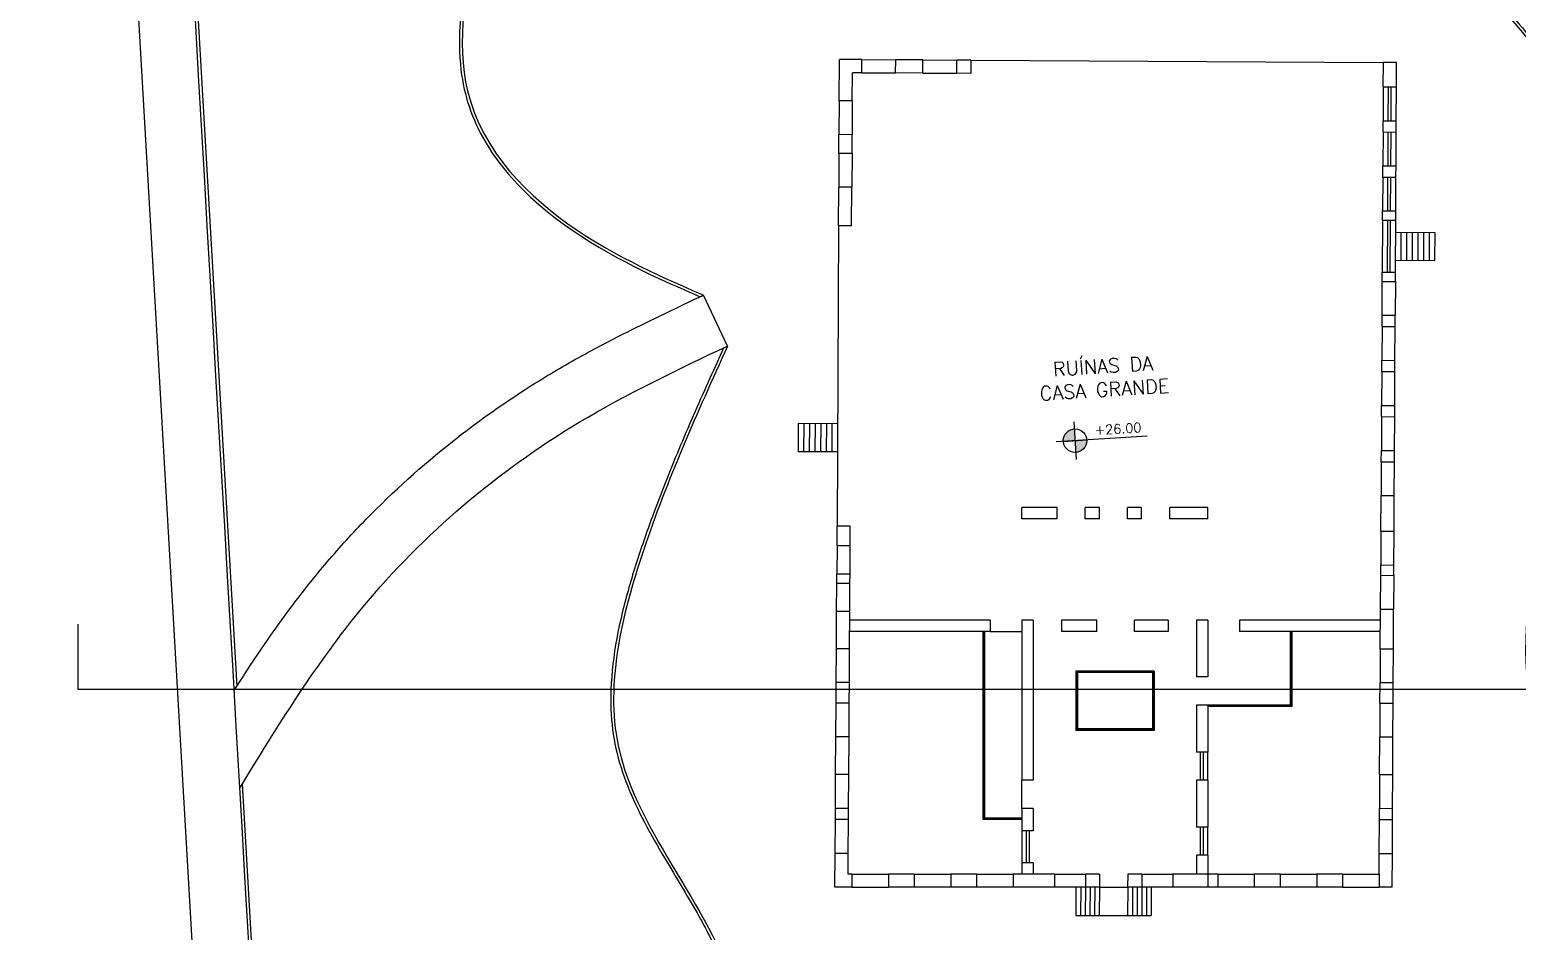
# Model space of a CAD drawing. Header units: millimetres. Extents: x 55520 to 96084, y -58491 to -49645.
# Drawn here: x 61688.3 to 61767.4, y -57649.1 to -57601.1 of the extents above; entities that cross this region are included whole.
import ezdxf
from ezdxf.enums import TextEntityAlignment as Align

# ---------------------------------------------------------------- set-up
doc = ezdxf.new("R2010")
doc.units = ezdxf.units.MM
for name, color, linetype in [('Alvenaria Corte', 30, 'Continuous'), ('Alvenaria Vista', 40, 'Continuous'), ('ARQ-COTAS', 1, 'Continuous'), ('ARQ-SÍMBOLOS', 2, 'Continuous'), ('ARQ-TEXTO2', 2, 'Continuous'), ('ARQ-TEXTO3', 3, 'Continuous'), ('Cinza', 9, 'Continuous'), ('Edificações', 6, 'Continuous'), ('Limite Terreno', 20, 'Continuous')]:
    doc.layers.add(name, color=color, linetype=linetype)
doc.layers.add('Intervenções', color=1, linetype='Continuous', true_color=0xff0000)
doc.styles.add('ROMANS', font='romans.shx')

# ---------------------------------------------------------------- blocks, each defined once
blk = doc.blocks.new('Nível_Planta')
at = {"layer": 'ARQ-SÍMBOLOS', "ltscale": 0.1}
h = blk.add_hatch(color=1, dxfattribs=at)
h.dxf.hatch_style = 1
h.paths.add_polyline_path([(-0.25, 0), (0, 0), (0, 0.25, 0.414214)])
h.paths.add_polyline_path([(0.25, 0), (0, 0), (0, -0.25, 0.414214)])
at = {"layer": 'ARQ-SÍMBOLOS', "color": 1}
for p, q in [((0, 0.4), (0, -0.4)), ((1.535, 0), (-0.4, 0))]:
    blk.add_line(p, q, dxfattribs=at)
at = {"layer": 'ARQ-SÍMBOLOS', "color": 1, "ltscale": 0.1}
blk.add_line((-0.25, 0), (0.25, 0), dxfattribs=at)
at = {"layer": 'ARQ-SÍMBOLOS', "color": 1}
blk.add_circle((0, 0), 0.25, dxfattribs=at)
at = {"layer": 'ARQ-TEXTO2', "style": 'ROMANS'}
blk.add_attdef('NIVEL-ACABADO', text='', height=0.2, dxfattribs=at).set_placement((0.432, 0.034), align=Align.BOTTOM_LEFT)

msp = doc.modelspace()

# ---------------------------------------------------------------- linework, layer by layer
at = {"layer": 'Alvenaria Corte'}
for p, q in [((61731.327, -57604.89), (61731.339, -57602.69)), ((61732.539, -57602.697), (61731.339, -57602.69)), ((61732.535, -57603.397), (61732.539, -57602.697)), ((61734.335, -57603.406), (61734.339, -57602.706)), ((61735.789, -57602.714), (61734.339, -57602.706)), ((61735.785, -57603.414), (61735.789, -57602.714)), ((61737.585, -57603.424), (61737.589, -57602.724)), ((61738.339, -57602.728), (61737.589, -57602.724)), ((61738.339, -57602.728), (61738.335, -57603.428)), ((61760.287, -57604.15), (61760.294, -57602.845)), ((61760.994, -57602.849), (61760.294, -57602.845)), ((61760.987, -57604.154), (61760.994, -57602.849)), ((61732.027, -57604.894), (61732.035, -57603.394)), ((61732.535, -57603.397), (61732.035, -57603.394)), ((61735.785, -57603.414), (61734.335, -57603.406)), ((61738.335, -57603.428), (61737.585, -57603.424)), ((61760.287, -57604.15), (61760.987, -57604.154)), ((61760.553, -57605.951), (61760.562, -57604.151)), ((61760.703, -57605.952), (61760.712, -57604.152)), ((61732.027, -57604.894), (61731.327, -57604.89)), ((61760.274, -57606.55), (61760.278, -57605.95)), ((61760.278, -57605.95), (61760.978, -57605.954)), ((61760.974, -57606.554), (61760.978, -57605.954)), ((61731.312, -57607.69), (61731.317, -57606.69)), ((61732.017, -57606.694), (61731.317, -57606.69)), ((61732.012, -57607.694), (61732.017, -57606.694)), ((61760.274, -57606.55), (61760.974, -57606.554)), ((61760.54, -57608.351), (61760.549, -57606.551)), ((61760.69, -57608.352), (61760.699, -57606.552)), ((61732.012, -57607.694), (61731.312, -57607.69)), ((61760.262, -57608.95), (61760.265, -57608.35)), ((61760.265, -57608.35), (61760.965, -57608.354)), ((61760.962, -57608.954), (61760.965, -57608.354)), ((61760.262, -57608.95), (61760.962, -57608.954)), ((61760.527, -57610.751), (61760.537, -57608.951)), ((61760.677, -57610.752), (61760.687, -57608.952)), ((61731.291, -57611.551), (61731.302, -57609.49)), ((61732.002, -57609.494), (61731.302, -57609.49)), ((61731.991, -57611.555), (61732.002, -57609.494)), ((61760.249, -57611.25), (61760.252, -57610.75)), ((61760.252, -57610.75), (61760.952, -57610.754)), ((61760.949, -57611.254), (61760.952, -57610.754)), ((61731.991, -57611.555), (61731.291, -57611.551)), ((61760.249, -57611.25), (61760.949, -57611.254)), ((61760.51, -57614.011), (61760.524, -57611.251)), ((61760.66, -57614.012), (61760.674, -57611.252)), ((61760.232, -57614.51), (61760.235, -57614.01)), ((61760.232, -57614.51), (61760.932, -57614.513)), ((61760.235, -57614.01), (61760.935, -57614.013)), ((61760.932, -57614.513), (61760.935, -57614.013)), ((61760.219, -57616.91), (61760.222, -57616.31)), ((61760.222, -57616.31), (61760.922, -57616.313)), ((61760.919, -57616.913), (61760.922, -57616.313)), ((61760.219, -57616.91), (61760.919, -57616.913)), ((61760.206, -57619.31), (61760.21, -57618.71)), ((61760.206, -57619.31), (61760.906, -57619.313)), ((61760.21, -57618.71), (61760.91, -57618.713)), ((61760.906, -57619.313), (61760.91, -57618.713)), ((61760.194, -57621.71), (61760.197, -57621.11)), ((61760.194, -57621.71), (61760.894, -57621.713)), ((61760.197, -57621.11), (61760.897, -57621.113)), ((61760.894, -57621.713), (61760.897, -57621.113)), ((61760.181, -57624.11), (61760.184, -57623.51)), ((61760.181, -57624.11), (61760.881, -57624.113)), ((61760.184, -57623.51), (61760.884, -57623.513)), ((61760.881, -57624.113), (61760.884, -57623.513)), ((61742.927, -57626.554), (61741.057, -57626.554)), ((61741.057, -57627.154), (61741.057, -57626.554)), ((61742.927, -57627.154), (61742.927, -57626.554)), ((61745.177, -57626.554), (61744.427, -57626.554)), ((61744.427, -57627.154), (61744.427, -57626.554)), ((61745.177, -57627.154), (61745.177, -57626.554)), ((61747.427, -57626.554), (61746.677, -57626.554)), ((61746.677, -57627.154), (61746.677, -57626.554)), ((61747.427, -57627.154), (61747.427, -57626.554)), ((61750.942, -57626.554), (61748.927, -57626.554)), ((61748.927, -57627.154), (61748.927, -57626.554)), ((61750.942, -57627.154), (61750.942, -57626.554)), ((61760.161, -57627.81), (61760.171, -57625.91)), ((61760.171, -57625.91), (61760.871, -57625.913)), ((61760.861, -57627.813), (61760.871, -57625.913)), ((61742.927, -57627.154), (61741.057, -57627.154)), ((61745.177, -57627.154), (61744.427, -57627.154)), ((61747.427, -57627.154), (61746.677, -57627.154)), ((61750.942, -57627.154), (61748.927, -57627.154)), ((61731.216, -57628.593), (61731.222, -57627.539)), ((61731.922, -57627.543), (61731.222, -57627.539)), ((61731.916, -57628.593), (61731.922, -57627.543)), ((61760.161, -57627.81), (61760.861, -57627.813)), ((61731.916, -57628.593), (61731.216, -57628.593)), ((61760.149, -57630.16), (61760.151, -57629.61)), ((61760.151, -57629.61), (61760.851, -57629.613)), ((61760.848, -57630.163), (61760.851, -57629.613)), ((61731.203, -57630.593), (61731.206, -57630.093)), ((61731.906, -57630.093), (61731.206, -57630.093)), ((61731.903, -57630.593), (61731.906, -57630.093)), ((61760.149, -57630.16), (61760.848, -57630.163)), ((61731.903, -57630.593), (61731.203, -57630.593)), ((61731.182, -57634.073), (61731.194, -57632.093)), ((61731.894, -57632.093), (61731.194, -57632.093)), ((61731.882, -57634.073), (61731.894, -57632.093)), ((61760.128, -57634.069), (61760.139, -57631.96)), ((61760.139, -57631.96), (61760.839, -57631.963)), ((61760.828, -57634.073), (61760.839, -57631.963)), ((61739.357, -57632.554), (61731.88, -57632.554)), ((61739.357, -57632.554), (61739.357, -57633.154)), ((61741.657, -57632.554), (61741.057, -57632.554)), ((61741.057, -57632.554), (61741.057, -57641.073)), ((61741.657, -57632.554), (61741.657, -57641.073)), ((61745.04, -57632.554), (61743.157, -57632.554)), ((61743.157, -57632.554), (61743.157, -57633.154)), ((61745.04, -57633.154), (61745.04, -57632.554)), ((61747.04, -57633.154), (61747.04, -57632.554)), ((61748.842, -57632.554), (61747.04, -57632.554)), ((61748.842, -57632.554), (61748.842, -57633.154)), ((61750.942, -57632.554), (61750.342, -57632.554)), ((61750.342, -57632.554), (61750.342, -57635.573)), ((61750.942, -57632.554), (61750.942, -57635.573)), ((61760.136, -57632.554), (61752.642, -57632.554)), ((61752.642, -57632.554), (61752.642, -57633.154)), ((61739.357, -57633.154), (61731.876, -57633.154)), ((61745.04, -57633.154), (61743.157, -57633.154)), ((61748.842, -57633.154), (61747.04, -57633.154)), ((61760.133, -57633.154), (61752.642, -57633.154)), ((61731.882, -57634.073), (61731.182, -57634.073)), ((61760.128, -57634.069), (61760.828, -57634.073)), ((61731.164, -57636.973), (61731.171, -57635.873)), ((61731.871, -57635.873), (61731.171, -57635.873)), ((61731.864, -57636.973), (61731.871, -57635.873)), ((61750.942, -57635.573), (61750.342, -57635.573)), ((61760.112, -57636.969), (61760.118, -57635.869)), ((61760.118, -57635.869), (61760.818, -57635.873)), ((61760.812, -57636.973), (61760.818, -57635.873)), ((61731.864, -57636.973), (61731.164, -57636.973)), ((61750.942, -57637.073), (61750.342, -57637.073)), ((61750.342, -57637.073), (61750.342, -57639.573)), ((61750.942, -57637.073), (61750.942, -57639.573)), ((61760.112, -57636.969), (61760.812, -57636.973)), ((61731.141, -57640.773), (61731.153, -57638.773)), ((61731.853, -57638.773), (61731.153, -57638.773)), ((61731.84, -57640.773), (61731.853, -57638.773)), ((61760.092, -57640.769), (61760.103, -57638.769)), ((61760.103, -57638.769), (61760.803, -57638.773)), ((61760.792, -57640.773), (61760.803, -57638.773)), ((61750.942, -57639.573), (61750.342, -57639.573)), ((61750.567, -57641.073), (61750.567, -57639.573)), ((61750.717, -57641.073), (61750.717, -57639.573)), ((61731.84, -57640.773), (61731.141, -57640.773)), ((61760.092, -57640.769), (61760.792, -57640.773)), ((61741.657, -57641.073), (61741.057, -57641.073)), ((61750.942, -57641.073), (61750.342, -57641.073)), ((61750.342, -57641.073), (61750.342, -57643.573)), ((61750.942, -57641.073), (61750.942, -57643.573)), ((61731.126, -57643.173), (61731.13, -57642.573)), ((61731.825, -57643.173), (61731.126, -57643.173)), ((61731.829, -57642.573), (61731.13, -57642.573)), ((61731.825, -57643.173), (61731.829, -57642.573)), ((61741.657, -57642.573), (61741.057, -57642.573)), ((61741.057, -57642.573), (61741.057, -57643.773)), ((61741.657, -57642.573), (61741.657, -57643.773)), ((61760.079, -57643.169), (61760.082, -57642.569)), ((61760.079, -57643.169), (61760.779, -57643.173)), ((61760.082, -57642.569), (61760.782, -57642.573)), ((61760.779, -57643.173), (61760.782, -57642.573)), ((61741.657, -57643.773), (61741.057, -57643.773)), ((61741.282, -57643.773), (61741.282, -57645.473)), ((61741.432, -57643.773), (61741.432, -57645.473)), ((61750.942, -57643.573), (61750.342, -57643.573)), ((61750.567, -57645.073), (61750.567, -57643.573)), ((61750.717, -57645.073), (61750.717, -57643.573)), ((61731.104, -57646.773), (61731.115, -57644.973)), ((61731.814, -57644.973), (61731.115, -57644.973)), ((61731.807, -57646.073), (61731.814, -57644.973)), ((61741.657, -57645.473), (61741.057, -57645.473)), ((61741.057, -57645.473), (61741.057, -57646.073)), ((61741.657, -57645.473), (61741.657, -57646.073)), ((61750.942, -57645.073), (61750.342, -57645.073)), ((61750.342, -57645.073), (61750.342, -57646.073)), ((61750.942, -57645.073), (61750.942, -57646.073)), ((61760.064, -57646.073), (61760.07, -57644.969)), ((61760.07, -57644.969), (61760.77, -57644.973)), ((61760.76, -57646.773), (61760.77, -57644.973)), ((61731.107, -57646.073), (61731.104, -57646.073)), ((61732.004, -57646.073), (61731.807, -57646.073)), ((61732.004, -57646.073), (61732.004, -57646.773)), ((61735.324, -57646.073), (61733.954, -57646.073)), ((61733.954, -57646.073), (61733.954, -57646.773)), ((61735.324, -57646.073), (61735.324, -57646.773)), ((61738.644, -57646.073), (61737.274, -57646.073)), ((61737.274, -57646.073), (61737.274, -57646.773)), ((61738.644, -57646.073), (61738.644, -57646.773)), ((61742.784, -57646.073), (61740.594, -57646.073)), ((61740.594, -57646.073), (61740.594, -57646.773)), ((61742.784, -57646.073), (61742.784, -57646.773)), ((61745.186, -57646.073), (61744.434, -57646.073)), ((61744.434, -57646.073), (61744.434, -57646.773)), ((61745.186, -57646.073), (61745.182, -57646.773)), ((61746.686, -57646.073), (61746.682, -57646.773)), ((61747.436, -57646.073), (61746.686, -57646.073)), ((61747.436, -57646.073), (61747.436, -57646.773)), ((61751.474, -57646.073), (61749.086, -57646.073)), ((61749.086, -57646.073), (61749.086, -57646.773)), ((61751.474, -57646.073), (61751.474, -57646.773)), ((61754.794, -57646.073), (61753.424, -57646.073)), ((61753.424, -57646.073), (61753.424, -57646.773)), ((61754.794, -57646.073), (61754.794, -57646.773)), ((61758.114, -57646.073), (61756.744, -57646.073)), ((61756.744, -57646.073), (61756.744, -57646.773)), ((61758.114, -57646.073), (61758.114, -57646.773)), ((61760.064, -57646.073), (61760.064, -57646.773)), ((61732.004, -57646.773), (61731.104, -57646.773)), ((61735.324, -57646.773), (61733.954, -57646.773)), ((61738.644, -57646.773), (61737.274, -57646.773)), ((61742.784, -57646.773), (61740.594, -57646.773)), ((61745.182, -57646.773), (61744.434, -57646.773)), ((61747.436, -57646.773), (61746.682, -57646.773)), ((61751.474, -57646.773), (61749.086, -57646.773)), ((61754.794, -57646.773), (61753.424, -57646.773)), ((61758.114, -57646.773), (61756.744, -57646.773)), ((61760.76, -57646.773), (61760.064, -57646.773))]:
    msp.add_line(p, q, dxfattribs=at)
at = {"layer": 'Alvenaria Vista'}
for p, q in [((61732.539, -57602.697), (61734.339, -57602.706)), ((61735.789, -57602.714), (61737.589, -57602.724)), ((61732.535, -57603.397), (61734.335, -57603.406)), ((61735.785, -57603.414), (61737.585, -57603.424)), ((61760.287, -57604.15), (61760.278, -57605.95)), ((61760.978, -57605.954), (61760.987, -57604.154)), ((61731.327, -57604.89), (61731.317, -57606.69)), ((61732.027, -57604.894), (61732.017, -57606.694)), ((61760.274, -57606.55), (61760.265, -57608.35)), ((61760.965, -57608.354), (61760.974, -57606.554)), ((61731.312, -57607.69), (61731.302, -57609.49)), ((61732.012, -57607.694), (61732.002, -57609.494)), ((61760.262, -57608.95), (61760.252, -57610.75)), ((61760.952, -57610.754), (61760.962, -57608.954)), ((61760.249, -57611.25), (61760.235, -57614.01)), ((61760.935, -57614.013), (61760.949, -57611.254)), ((61760.946, -57611.884), (61763.046, -57611.895)), ((61761.238, -57613.385), (61761.246, -57611.885)), ((61761.538, -57613.387), (61761.546, -57611.887)), ((61761.838, -57613.388), (61761.846, -57611.888)), ((61762.138, -57613.39), (61762.146, -57611.89)), ((61762.438, -57613.392), (61762.446, -57611.892)), ((61762.738, -57613.393), (61762.746, -57611.893)), ((61763.038, -57613.395), (61763.046, -57611.895)), ((61760.938, -57613.384), (61763.038, -57613.395)), ((61760.222, -57616.31), (61760.232, -57614.51)), ((61760.932, -57614.513), (61760.922, -57616.313)), ((61760.219, -57616.91), (61760.21, -57618.71)), ((61760.91, -57618.713), (61760.919, -57616.913)), ((61760.206, -57619.31), (61760.197, -57621.11)), ((61760.897, -57621.113), (61760.906, -57619.313)), ((61760.194, -57621.71), (61760.184, -57623.51)), ((61760.884, -57623.513), (61760.894, -57621.713)), ((61729.146, -57622.079), (61729.138, -57623.579)), ((61731.246, -57622.09), (61729.146, -57622.079)), ((61729.446, -57622.081), (61729.438, -57623.581)), ((61729.746, -57622.082), (61729.738, -57623.582)), ((61730.046, -57622.084), (61730.038, -57623.584)), ((61730.346, -57622.085), (61730.338, -57623.585)), ((61730.646, -57622.087), (61730.638, -57623.587)), ((61730.946, -57622.089), (61730.938, -57623.589)), ((61731.238, -57623.59), (61729.138, -57623.579)), ((61760.181, -57624.11), (61760.171, -57625.91)), ((61760.871, -57625.913), (61760.881, -57624.113)), ((61760.161, -57627.81), (61760.151, -57629.61)), ((61760.851, -57629.613), (61760.861, -57627.813)), ((61731.216, -57628.593), (61731.206, -57630.093)), ((61731.906, -57630.093), (61731.916, -57628.593)), ((61760.139, -57631.96), (61760.149, -57630.16)), ((61760.848, -57630.163), (61760.839, -57631.963)), ((61731.194, -57632.093), (61731.203, -57630.593)), ((61731.894, -57632.093), (61731.903, -57630.593)), ((61731.171, -57635.873), (61731.182, -57634.073)), ((61731.871, -57635.873), (61731.882, -57634.073)), ((61760.128, -57634.069), (61760.118, -57635.869)), ((61760.818, -57635.873), (61760.828, -57634.073)), ((61731.153, -57638.773), (61731.164, -57636.973)), ((61731.852, -57638.773), (61731.864, -57636.973)), ((61760.112, -57636.969), (61760.103, -57638.769)), ((61760.803, -57638.773), (61760.812, -57636.973)), ((61731.13, -57642.573), (61731.141, -57640.773)), ((61731.829, -57642.573), (61731.84, -57640.773)), ((61760.092, -57640.769), (61760.082, -57642.569)), ((61760.782, -57642.573), (61760.792, -57640.773)), ((61731.115, -57644.973), (61731.126, -57643.173)), ((61731.814, -57644.973), (61731.825, -57643.173)), ((61760.07, -57644.969), (61760.079, -57643.169)), ((61760.77, -57644.973), (61760.779, -57643.173)), ((61732.004, -57646.073), (61733.954, -57646.073)), ((61735.324, -57646.073), (61737.274, -57646.073)), ((61738.644, -57646.073), (61740.594, -57646.073)), ((61742.784, -57646.073), (61744.434, -57646.073)), ((61747.436, -57646.073), (61749.086, -57646.073)), ((61751.474, -57646.073), (61753.424, -57646.073)), ((61754.794, -57646.073), (61756.744, -57646.073)), ((61758.114, -57646.073), (61760.064, -57646.073)), ((61732.004, -57646.773), (61733.954, -57646.773)), ((61737.274, -57646.773), (61735.324, -57646.773)), ((61740.594, -57646.773), (61738.644, -57646.773)), ((61744.434, -57646.773), (61742.784, -57646.773)), ((61743.932, -57646.773), (61743.924, -57648.273)), ((61744.182, -57646.773), (61744.174, -57648.273)), ((61744.432, -57646.773), (61744.424, -57648.273)), ((61744.682, -57646.773), (61744.674, -57648.273)), ((61744.932, -57646.772), (61744.924, -57648.273)), ((61745.182, -57646.773), (61745.174, -57648.273)), ((61745.182, -57646.773), (61746.682, -57646.773)), ((61746.69, -57646.773), (61746.682, -57648.273)), ((61746.932, -57646.773), (61746.94, -57648.273)), ((61747.182, -57646.773), (61747.19, -57648.273)), ((61747.432, -57646.773), (61747.44, -57648.273)), ((61749.086, -57646.773), (61747.436, -57646.773)), ((61747.682, -57646.773), (61747.69, -57648.273)), ((61747.932, -57646.773), (61747.94, -57648.273)), ((61753.424, -57646.773), (61751.474, -57646.773)), ((61756.744, -57646.773), (61754.794, -57646.773)), ((61758.114, -57646.773), (61760.064, -57646.773)), ((61743.924, -57648.273), (61747.94, -57648.273))]:
    msp.add_line(p, q, dxfattribs=at)
at = {"layer": 'Alvenaria Vista', "color": 1}
for p, q in [((61738.339, -57602.728), (61760.294, -57602.845)), ((61731.291, -57611.551), (61731.222, -57627.539)), ((61739.357, -57633.154), (61741.057, -57633.154)), ((61755.352, -57637.073), (61755.352, -57633.154)), ((61748.007, -57635.344), (61744.007, -57635.344)), ((61744.007, -57635.344), (61744.007, -57638.344)), ((61748.007, -57635.344), (61748.007, -57638.344)), ((61755.352, -57637.073), (61750.942, -57637.073)), ((61748.007, -57638.344), (61744.007, -57638.344)), ((61750.942, -57641.073), (61750.942, -57639.573)), ((61741.057, -57642.573), (61741.057, -57641.073)), ((61741.057, -57643.773), (61741.057, -57645.473)), ((61750.942, -57645.073), (61750.942, -57643.573))]:
    msp.add_line(p, q, dxfattribs=at)
at = {"layer": 'Alvenaria Vista'}
msp.add_open_spline([(61981.359, -57626.656), (61918.769, -57644.683), (61856.179, -57662.71), (61793.589, -57680.737), (61783.414, -57682.297), (61773.24, -57683.856), (61763.065, -57685.416), (61750.557, -57683.948), (61738.048, -57682.481), (61725.54, -57681.013), (61717.185, -57673.861), (61708.83, -57666.708), (61700.476, -57659.555), (61697.186, -57602.649), (61693.897, -57545.743), (61690.608, -57488.837), (61688.889, -57469.565), (61687.17, -57450.292), (61685.452, -57431.019)], degree=3, knots=[20.322416, 20.322416, 20.322416, 20.322416, 21.305376, 21.305376, 21.305376, 22.305376, 22.305376, 22.305376, 23.305376, 23.305376, 23.305376, 24.305376, 24.305376, 24.305376, 25.305376, 25.305376, 25.305376, 25.593369, 25.593369, 25.593369, 25.593369], dxfattribs=at)
at = {"layer": 'ARQ-COTAS'}
msp.add_lwpolyline([(61922.967, -57632.755), (61922.967, -57636.247), (61690.832, -57636.247), (61690.832, -57632.755)], dxfattribs=at)
at = {"layer": 'Cinza'}
for p, q in [((61693.526, -57536.729), (61699.269, -57636.071)), ((61725.386, -57617.951), (61724.101, -57615.24))]:
    msp.add_line(p, q, dxfattribs=at)
msp.add_lwpolyline([(61772.535, -57673.347), (61772.48, -57683.821), (61763.062, -57685.264), (61725.603, -57680.87), (61700.622, -57659.483), (61699.569, -57641.268)], dxfattribs=at)
for points, knots in [([(61767.297, -57551.321), (61764.406, -57551.961), (61761.515, -57552.604), (61757.255, -57553.712), (61755.847, -57554.106), (61753.216, -57554.921), (61751.989, -57555.334), (61749.864, -57556.128), (61748.958, -57556.494), (61747.17, -57557.271), (61746.284, -57557.68), (61744.545, -57558.499), (61743.693, -57558.908), (61742.165, -57559.631), (61741.496, -57559.942), (61740.129, -57560.569), (61739.435, -57560.885), (61737.362, -57561.867), (61735.994, -57562.562), (61734.024, -57563.824), (61733.339, -57564.325), (61732.073, -57565.448), (61731.499, -57566.075), (61730.719, -57567.225), (61730.454, -57567.712), (61730.031, -57568.747), (61729.871, -57569.292), (61729.502, -57570.981), (61729.406, -57572.177), (61729.267, -57575.024), (61729.26, -57576.67), (61728.955, -57578.677), (61728.831, -57579.223), (61728.518, -57580.093), (61728.352, -57580.436), (61727.944, -57581.061), (61727.704, -57581.344), (61726.585, -57582.423), (61725.425, -57583.036), (61722.793, -57584.299), (61721.323, -57584.951), (61719.024, -57586.386), (61718.189, -57586.996), (61715.787, -57589.218), (61714.335, -57591.255), (61712.13, -57595.762), (61711.375, -57598.23), (61711.092, -57601.489), (61711.098, -57602.388), (61711.285, -57603.938), (61711.434, -57604.602), (61711.862, -57605.859), (61712.138, -57606.454), (61713.113, -57608.142), (61713.961, -57609.138), (61717.176, -57612.125), (61720.013, -57613.566), (61722.812, -57614.841), (61723.442, -57615.11), (61723.923, -57615.324)], [0.207939, 0.207939, 0.207939, 0.207939, 8.953798, 8.953798, 13.331054, 13.331054, 17.250105, 17.250105, 20.234358, 20.234358, 23.218612, 23.218612, 26.038909, 26.038909, 28.158794, 28.158794, 30.278678, 30.278678, 34.518446, 34.518446, 37.014029, 37.014029, 39.634501, 39.634501, 41.370569, 41.370569, 43.106636, 43.106636, 46.578771, 46.578771, 51.406892, 51.406892, 53.388269, 53.388269, 54.89958, 54.89958, 56.410891, 56.410891, 61.117895, 61.117895, 65.824898, 65.824898, 68.530227, 68.530227, 73.940885, 73.940885, 79.351543, 79.351543, 81.474532, 81.474532, 83.183109, 83.183109, 84.891687, 84.891687, 88.308843, 88.308843, 96.50135, 96.50135, 99.351356, 99.351356, 99.351356, 99.351356]), ([(61767.536, -57551.421), (61761.194, -57552.826), (61752.152, -57554.828), (61740.27, -57560.845), (61727.384, -57566.079), (61731.566, -57583.573), (61716.401, -57584.255), (61706.596, -57608.371), (61721.347, -57613.997), (61724.101, -57615.24)], [0, 0, 0, 0, 19.185076, 27.35421, 41.097025, 54.404103, 68.870806, 82.448555, 99.587727, 99.587727, 99.587727, 99.587727]), ([(61773.395, -57576.421), (61769.497, -57576.764), (61763.37, -57577.302), (61756.692, -57586.799), (61762.539, -57596.567), (61771.876, -57604.532), (61768.945, -57617.658), (61768.611, -57628.173), (61767.01, -57638.102), (61771.196, -57640.674), (61772.855, -57641.51)], [0, 0, 0, 0, 11.083991, 17.426146, 31.802342, 39.514525, 54.071181, 65.075007, 74.264099, 79.435321, 79.435321, 79.435321, 79.435321]), ([(61773.36, -57576.575), (61772.932, -57576.613), (61772.504, -57576.65), (61771.192, -57576.774), (61770.314, -57576.869), (61767.739, -57577.253), (61766.1, -57577.642), (61763.992, -57578.641), (61763.384, -57579.003), (61761.679, -57580.306), (61760.694, -57581.473), (61759.721, -57583.338), (61759.483, -57583.943), (61758.86, -57586.333), (61759.055, -57588.187), (61760.306, -57591.847), (61761.362, -57593.65), (61763.136, -57596.02), (61763.698, -57596.7), (61765.43, -57598.641), (61766.658, -57599.791), (61768.141, -57601.537), (61768.552, -57602.076), (61769.196, -57603.115), (61769.444, -57603.608), (61769.846, -57604.641), (61770.002, -57605.179), (61770.354, -57606.847), (61770.438, -57608.027), (61770.409, -57611.039), (61770.184, -57612.912), (61769.757, -57615.983), (61769.573, -57617.197), (61768.979, -57621.907), (61768.859, -57625.07), (61768.391, -57629.588), (61768.27, -57630.541), (61768.075, -57632.445), (61768.003, -57633.395), (61768.015, -57635.009), (61768.068, -57635.689), (61768.314, -57636.933), (61768.5, -57637.499), (61769.057, -57638.547), (61769.445, -57639.02), (61770.389, -57639.881), (61770.942, -57640.267), (61771.982, -57640.888), (61772.446, -57641.136), (61772.923, -57641.376)], [0.045134, 0.045134, 0.045134, 0.045134, 1.264257, 1.264257, 3.792772, 3.792772, 8.8498, 8.8498, 11.053605, 11.053605, 15.461214, 15.461214, 17.458397, 17.458397, 23.257917, 23.257917, 29.057437, 29.057437, 31.512365, 31.512365, 36.42222, 36.42222, 38.540833, 38.540833, 40.28934, 40.28934, 42.037847, 42.037847, 45.534861, 45.534861, 50.691379, 50.691379, 54.119792, 54.119792, 64.500717, 64.500717, 67.149564, 67.149564, 69.798411, 69.798411, 71.85844, 71.85844, 73.825345, 73.825345, 75.883751, 75.883751, 77.942156, 77.942156, 79.435321, 79.435321, 79.435321, 79.435321]), ([(61699.131, -57636.287), (61699.316, -57635.996), (61699.504, -57635.706), (61700.477, -57634.216), (61701.296, -57633.021), (61702.78, -57631.036), (61703.417, -57630.232), (61704.751, -57628.665), (61705.444, -57627.905), (61707.599, -57625.693), (61709.134, -57624.312), (61711.991, -57622.051), (61713.283, -57621.127), (61715.494, -57619.703), (61716.394, -57619.164), (61718.199, -57618.153), (61719.106, -57617.678), (61721.384, -57616.528), (61722.754, -57615.879), (61724.101, -57615.24)], [4.577748, 4.577748, 4.577748, 4.577748, 5.583055, 5.583055, 9.739871, 9.739871, 12.617436, 12.617436, 15.495001, 15.495001, 21.250131, 21.250131, 25.688093, 25.688093, 28.628194, 28.628194, 31.568294, 31.568294, 36.038943, 36.038943, 36.038943, 36.038943]), ([(61699.432, -57641.492), (61701.46, -57638.167), (61706.157, -57630.541), (61715.469, -57622.652), (61722.71, -57619.219), (61725.386, -57617.951)], [0.3627, 0.3627, 0.3627, 0.3627, 12.011758, 27.159064, 36.038943, 36.038943, 36.038943, 36.038943]), ([(61725.386, -57617.951), (61723.784, -57621.495), (61720.768, -57628.163), (61717.605, -57641.126), (61727.677, -57650.87), (61725.139, -57663.388), (61732.406, -57678.573), (61759.452, -57678.272), (61760.365, -57660.533), (61766.034, -57650.592), (61771.117, -57648.455), (61772.821, -57647.97)], [0, 0, 0, 0, 11.822697, 22.247732, 37.209918, 47.366529, 58.926006, 86.865782, 101.305181, 112.987703, 118.30361, 118.30361, 118.30361, 118.30361]), ([(61725.177, -57618.05), (61724.934, -57618.586), (61724.692, -57619.123), (61723.92, -57620.843), (61723.395, -57622.032), (61722.387, -57624.428), (61721.904, -57625.633), (61721.132, -57627.722), (61720.829, -57628.592), (61720.261, -57630.362), (61719.999, -57631.262), (61719.347, -57633.978), (61719.09, -57635.809), (61719.243, -57638.282), (61719.343, -57638.971), (61719.675, -57640.32), (61719.902, -57640.981), (61720.714, -57642.932), (61721.427, -57644.191), (61722.738, -57646.403), (61723.326, -57647.36), (61724.307, -57649.117), (61724.717, -57649.915), (61725.33, -57651.374), (61725.557, -57652.032), (61726.049, -57654.035), (61726.115, -57655.427), (61726.091, -57658.26), (61726.001, -57659.7), (61726.036, -57661.877), (61726.081, -57662.623), (61726.281, -57664.096), (61726.432, -57664.822), (61727.036, -57666.952), (61727.639, -57668.306), (61729.07, -57670.532), (61729.827, -57671.446), (61732.458, -57673.888), (61734.699, -57675.1), (61739.606, -57676.698), (61742.272, -57677.087), (61746.625, -57677.058), (61748.345, -57676.864), (61752.539, -57675.886), (61754.844, -57674.817), (61757.029, -57672.815), (61757.474, -57672.312), (61758.242, -57671.229), (61758.568, -57670.649), (61759.424, -57668.82), (61759.828, -57667.481), (61760.474, -57664.978), (61760.732, -57663.84), (61761.277, -57661.68), (61761.556, -57660.662), (61762.831, -57656.896), (61764.226, -57654.186), (61766.792, -57651.367), (61767.532, -57650.705), (61769.684, -57649.221), (61771.216, -57648.582), (61772.862, -57648.114)], [0.179196, 0.179196, 0.179196, 0.179196, 1.967682, 1.967682, 5.903047, 5.903047, 9.78019, 9.78019, 12.470278, 12.470278, 15.160367, 15.160367, 20.540544, 20.540544, 22.649892, 22.649892, 24.75924, 24.75924, 28.977937, 28.977937, 32.235646, 32.235646, 34.920342, 34.920342, 37.08046, 37.08046, 41.400698, 41.400698, 45.720935, 45.720935, 47.982895, 47.982895, 50.244855, 50.244855, 54.768774, 54.768774, 58.377255, 58.377255, 65.594217, 65.594217, 72.811179, 72.811179, 77.647248, 77.647248, 85.402099, 85.402099, 87.713974, 87.713974, 90.025848, 90.025848, 94.649597, 94.649597, 98.26741, 98.26741, 101.430674, 101.430674, 110.04619, 110.04619, 113.135572, 113.135572, 118.30361, 118.30361, 118.30361, 118.30361])]:
    msp.add_open_spline(points, degree=3, knots=knots, dxfattribs=at)
at = {"layer": 'Edificações'}
for p, q in [((61741.657, -57646.073), (61741.057, -57646.073)), ((61750.942, -57646.073), (61750.942, -57646.773))]:
    msp.add_line(p, q, dxfattribs=at)
at = {"layer": 'Intervenções'}
for p, q in [((61738.977, -57633.154), (61738.977, -57643.153)), ((61739.007, -57633.154), (61739.007, -57643.123)), ((61739.057, -57633.154), (61739.057, -57643.073)), ((61738.977, -57643.153), (61741.057, -57643.153)), ((61739.007, -57643.123), (61741.057, -57643.123)), ((61739.057, -57643.073), (61741.057, -57643.073))]:
    msp.add_line(p, q, dxfattribs=at)
at = {"layer": 'Intervenções', "color": 1}
for p, q in [((61755.402, -57637.123), (61755.402, -57633.154)), ((61755.432, -57637.153), (61755.432, -57633.154)), ((61748.087, -57635.264), (61743.927, -57635.264)), ((61743.927, -57635.264), (61743.927, -57638.424)), ((61748.057, -57635.294), (61743.957, -57635.294)), ((61743.957, -57635.294), (61743.957, -57638.394)), ((61748.057, -57635.294), (61748.057, -57638.394)), ((61748.087, -57635.264), (61748.087, -57638.424)), ((61755.402, -57637.123), (61750.942, -57637.123)), ((61755.432, -57637.153), (61750.942, -57637.153)), ((61748.087, -57638.424), (61743.927, -57638.424)), ((61748.057, -57638.394), (61743.957, -57638.394))]:
    msp.add_line(p, q, dxfattribs=at)
at = {"layer": 'Limite Terreno'}
msp.add_lwpolyline([(61981.549, -57629.724), (61794.234, -57683.673), (61763.118, -57688.443), (61724.283, -57683.886), (61697.554, -57661.003), (61687.616, -57489.057), (61682.456, -57431.205)], dxfattribs=at)

# ---------------------------------------------------------------- block references
at = {"layer": 'ARQ-SÍMBOLOS', "xscale": 2.5, "yscale": 2.5, "zscale": 2.5, "rotation": 3.550099373272442}
msp.add_blockref('Nível_Planta', (61743.883, -57622.989), dxfattribs=at).add_auto_attribs({'NIVEL-ACABADO': '+26.00'})

# ---------------------------------------------------------------- texts
at = {"layer": 'ARQ-TEXTO3', "color": 14, "insert": (61745.409, -57619.645), "char_height": 0.75, "width": 8.65165, "attachment_point": 5, "rotation": 3.5501, "style": 'ROMANS'}
msp.add_mtext('RUÍNAS DA\\PCASA GRANDE', dxfattribs=at)

doc.saveas('drawing.dxf')
